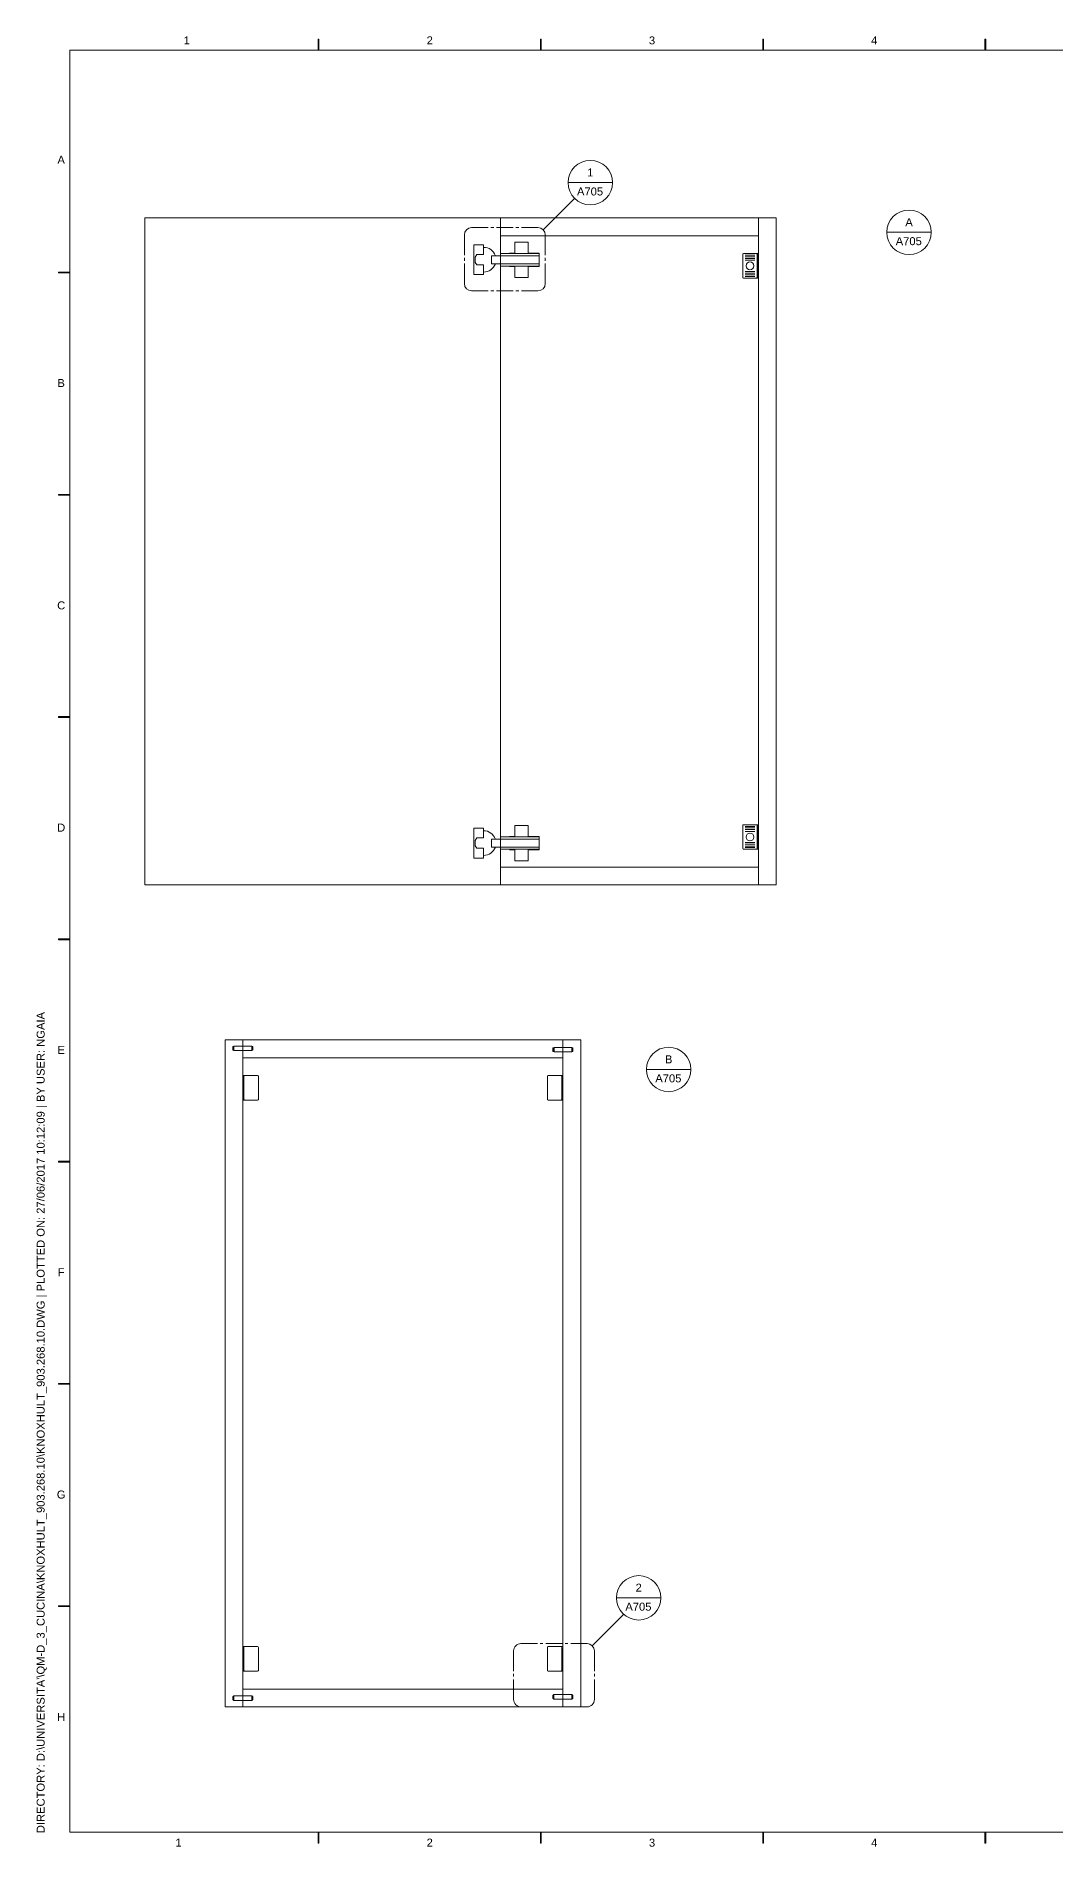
# Model space of a CAD drawing. Header units: centimetres. Extents: x -9.9 to 12.1, y -14.8 to 2.1.
# Drawn here: x 9.213 to 10.36, y -13.124 to -11.088 of the extents above; entities that cross this region are included whole.
import ezdxf

# ---------------------------------------------------------------- set-up
doc = ezdxf.new("R2010")
doc.units = ezdxf.units.CM
doc.header["$MEASUREMENT"] = 0
for name, color, linetype, lineweight in [('PDF _Geometria_Num_Penna__7', 7, 'Continuous', 18), ('PDF _Riempimenti solidi_Num_Penna__7', 7, 'Continuous', 18), ('PDF _Testo_Num_Penna__7', 7, 'Continuous', 18)]:
    doc.layers.add(name, color=color, linetype=linetype, lineweight=lineweight)
doc.styles.add('GENERATED_STYLE_1', font='Arial.ttf')

msp = doc.modelspace()

# ---------------------------------------------------------------- hatches: boundary and pattern name
at = {"layer": 'PDF _Riempimenti solidi_Num_Penna__7', "linetype": 'Continuous', "lineweight": 18}
for points in [[(9.5299, -11.0908), (9.5308, -11.1033), (9.5308, -11.0908)], [(9.5299, -11.1033), (9.5308, -11.1033), (9.5299, -11.0908)], [(9.7799, -11.0908), (9.7808, -11.1033), (9.7808, -11.0908)], [(9.7799, -11.1033), (9.7808, -11.1033), (9.7799, -11.0908)], [(10.0299, -11.0908), (10.0308, -11.1033), (10.0308, -11.0908)], [(10.0299, -11.1033), (10.0308, -11.1033), (10.0299, -11.0908)], [(10.2799, -11.0908), (10.2808, -11.1033), (10.2808, -11.0908)], [(10.2799, -11.1033), (10.2808, -11.1033), (10.2799, -11.0908)], [(9.2378, -11.3529), (9.2378, -11.3538), (9.2504, -11.3529)], [(9.2378, -11.3538), (9.2504, -11.3538), (9.2504, -11.3529)], [(9.2378, -11.3529), (9.2378, -11.3538), (9.2504, -11.3529)], [(9.2378, -11.3538), (9.2504, -11.3538), (9.2504, -11.3529)], [(9.2378, -11.6029), (9.2378, -11.6038), (9.2504, -11.6029)], [(9.2378, -11.6038), (9.2504, -11.6038), (9.2504, -11.6029)], [(9.2378, -11.8529), (9.2378, -11.8538), (9.2504, -11.8529)], [(9.2378, -11.8538), (9.2504, -11.8538), (9.2504, -11.8529)], [(9.2378, -12.1029), (9.2378, -12.1038), (9.2504, -12.1029)], [(9.2378, -12.1038), (9.2504, -12.1038), (9.2504, -12.1029)], [(9.2378, -12.3529), (9.2378, -12.3538), (9.2504, -12.3529)], [(9.2378, -12.3538), (9.2504, -12.3538), (9.2504, -12.3529)], [(9.2378, -12.6029), (9.2378, -12.6038), (9.2504, -12.6029)], [(9.2378, -12.6038), (9.2504, -12.6038), (9.2504, -12.6029)], [(9.2378, -12.8529), (9.2378, -12.8538), (9.2504, -12.8529)], [(9.2378, -12.8538), (9.2504, -12.8538), (9.2504, -12.8529)], [(9.5299, -13.1074), (9.5308, -13.1199), (9.5308, -13.1074)], [(9.5299, -13.1199), (9.5308, -13.1199), (9.5299, -13.1074)], [(9.7799, -13.1074), (9.7808, -13.1199), (9.7808, -13.1074)], [(9.7799, -13.1199), (9.7808, -13.1199), (9.7799, -13.1074)], [(10.0299, -13.1074), (10.0308, -13.1199), (10.0308, -13.1074)], [(10.0299, -13.1199), (10.0308, -13.1199), (10.0299, -13.1074)], [(10.2799, -13.1074), (10.2808, -13.1199), (10.2808, -13.1074)], [(10.2799, -13.1199), (10.2808, -13.1199), (10.2799, -13.1074)]]:
    msp.add_hatch(color=7, dxfattribs=at).paths.add_polyline_path(points)

# ---------------------------------------------------------------- linework, layer by layer
at = {"layer": 'PDF _Geometria_Num_Penna__7', "color": 7, "linetype": 'Continuous', "lineweight": 18, "flags": 128}
for points in [[(9.5308, -11.0908), (9.5299, -11.0908), (9.5308, -11.1033)], [(9.5299, -11.0908), (9.5308, -11.1033), (9.5299, -11.1033)], [(9.7808, -11.0908), (9.7799, -11.0908), (9.7808, -11.1033)], [(9.7799, -11.0908), (9.7808, -11.1033), (9.7799, -11.1033)], [(10.0308, -11.0908), (10.0299, -11.0908), (10.0308, -11.1033)], [(10.0299, -11.0908), (10.0308, -11.1033), (10.0299, -11.1033)], [(10.2808, -11.0908), (10.2799, -11.0908), (10.2808, -11.1033)], [(10.2799, -11.0908), (10.2808, -11.1033), (10.2799, -11.1033)], [(9.2504, -13.1074), (12.0304, -13.1074), (12.0304, -11.1033), (9.2504, -11.1033)], [(9.735, -12.0422), (10.045, -12.0422), (10.045, -11.2921), (9.735, -11.2921)], [(9.2504, -11.3538), (9.2504, -11.3529), (9.2378, -11.3538)], [(9.2504, -11.3529), (9.2378, -11.3538), (9.2378, -11.3529)], [(9.2504, -11.3538), (9.2504, -11.3529), (9.2378, -11.3538)], [(9.2504, -11.3529), (9.2378, -11.3538), (9.2378, -11.3529)], [(9.2504, -11.6038), (9.2504, -11.6029), (9.2378, -11.6038)], [(9.2504, -11.6029), (9.2378, -11.6038), (9.2378, -11.6029)], [(9.2504, -11.8538), (9.2504, -11.8529), (9.2378, -11.8538)], [(9.2504, -11.8529), (9.2378, -11.8538), (9.2378, -11.8529)], [(9.7066, -11.9952), (9.7066, -11.9922), (9.7085, -11.9893), (9.716, -11.9893), (9.716, -11.9784), (9.7048, -11.9784), (9.7048, -12.0119), (9.716, -12.0119), (9.716, -12.0009), (9.7085, -12.0009), (9.7066, -11.9981)], [(9.2504, -12.1038), (9.2504, -12.1029), (9.2378, -12.1038)], [(9.2504, -12.1029), (9.2378, -12.1038), (9.2378, -12.1029)], [(9.4251, -12.2165), (9.8252, -12.2165), (9.8252, -12.9665), (9.4251, -12.9665)], [(9.2504, -12.3538), (9.2504, -12.3529), (9.2378, -12.3538)], [(9.2504, -12.3529), (9.2378, -12.3538), (9.2378, -12.3529)], [(9.2504, -12.6038), (9.2504, -12.6029), (9.2378, -12.6038)], [(9.2504, -12.6029), (9.2378, -12.6038), (9.2378, -12.6029)], [(9.2504, -12.8538), (9.2504, -12.8529), (9.2378, -12.8538)], [(9.2504, -12.8529), (9.2378, -12.8538), (9.2378, -12.8529)], [(9.5308, -13.1074), (9.5299, -13.1074), (9.5308, -13.1199)], [(9.5299, -13.1074), (9.5308, -13.1199), (9.5299, -13.1199)], [(9.7808, -13.1074), (9.7799, -13.1074), (9.7808, -13.1199)], [(9.7799, -13.1074), (9.7808, -13.1199), (9.7799, -13.1199)], [(10.0308, -13.1074), (10.0299, -13.1074), (10.0308, -13.1199)], [(10.0299, -13.1074), (10.0308, -13.1199), (10.0299, -13.1199)], [(10.2808, -13.1074), (10.2799, -13.1074), (10.2808, -13.1199)], [(10.2799, -13.1074), (10.2808, -13.1199), (10.2799, -13.1199)]]:
    msp.add_lwpolyline(points, close=True, dxfattribs=at)
for points in [[(9.8609, -11.2523), (9.8109, -11.2523)], [(9.7829, -11.3054), (9.8183, -11.27)], [(9.735, -11.2921), (9.3349, -11.2921), (9.3349, -12.0422), (9.735, -12.0422), (9.735, -12.0021)], [(10.025, -11.2921), (10.025, -12.0422)], [(9.7273, -11.3029), (9.7242, -11.3029)], [(9.7492, -11.3029), (9.7304, -11.3029)], [(10.025, -11.3321), (10.025, -11.3121), (9.735, -11.3121)], [(9.745, -11.3321), (9.745, -11.3316), (9.7509, -11.3316), (9.7509, -11.3191), (9.766, -11.3191), (9.766, -11.3316), (9.7785, -11.3316), (9.7785, -11.3466), (9.766, -11.3466), (9.766, -11.3591), (9.7509, -11.3591), (9.7509, -11.3466), (9.745, -11.3466), (9.745, -11.3461)], [(9.7554, -11.3029), (9.7523, -11.3029)], [(10.2195, -11.3082), (10.1695, -11.3082)], [(9.6943, -11.337), (9.6943, -11.3401)], [(9.7048, -11.3223), (9.7048, -11.3558), (9.716, -11.3558), (9.716, -11.3448), (9.7085, -11.3448), (9.7066, -11.342), (9.7066, -11.3391), (9.7066, -11.3361)], [(9.7066, -11.3361), (9.7085, -11.3333), (9.716, -11.3333), (9.716, -11.3223), (9.7048, -11.3223)], [(9.7785, -11.3436), (9.735, -11.3436), (9.725, -11.3436), (9.725, -11.3346), (9.735, -11.3346), (9.7785, -11.3346)], [(9.735, -11.3321), (9.7785, -11.3321)], [(9.7785, -11.3461), (9.735, -11.3461), (9.735, -11.3321)], [(9.7853, -11.3401), (9.7853, -11.337)], [(10.0101, -11.3339), (10.021, -11.3339)], [(10.0101, -11.3358), (10.021, -11.3358)], [(10.0101, -11.3377), (10.021, -11.3377)], [(10.0101, -11.3396), (10.021, -11.3396)], [(10.0246, -11.3598), (10.025, -11.3598), (10.025, -11.3321), (10.0246, -11.3321)], [(10.0101, -11.3523), (10.021, -11.3523)], [(10.0101, -11.3542), (10.021, -11.3542)], [(10.0101, -11.3561), (10.021, -11.3561)], [(10.0101, -11.358), (10.021, -11.358)], [(9.7242, -11.3741), (9.7273, -11.3741)], [(9.7304, -11.3741), (9.7492, -11.3741)], [(9.7523, -11.3741), (9.7554, -11.3741)], [(9.7785, -11.9997), (9.735, -11.9997), (9.725, -11.9997), (9.725, -11.9907), (9.735, -11.9907), (9.7785, -11.9907)], [(9.7785, -12.0021), (9.735, -12.0021), (9.735, -11.9881), (9.7785, -11.9881)], [(9.745, -11.9876), (9.7509, -11.9876), (9.7509, -11.9752), (9.766, -11.9752), (9.766, -11.9876), (9.7785, -11.9876), (9.7785, -12.0026), (9.766, -12.0026), (9.766, -12.0152), (9.7509, -12.0152), (9.7509, -12.0026), (9.745, -12.0026)], [(10.0101, -11.9763), (10.021, -11.9763)], [(10.0101, -11.9781), (10.021, -11.9781)], [(10.0101, -11.98), (10.021, -11.98)], [(10.0101, -11.9819), (10.021, -11.9819)], [(10.0246, -12.0021), (10.025, -12.0021), (10.025, -11.9744), (10.0246, -11.9744)], [(10.025, -12.0021), (10.025, -12.0222), (9.735, -12.0222)], [(10.0101, -11.9946), (10.021, -11.9946)], [(10.0101, -11.9965), (10.021, -11.9965)], [(10.0101, -11.9984), (10.021, -11.9984)], [(10.0101, -12.0002), (10.021, -12.0002)], [(9.4451, -12.9665), (9.4451, -12.2165)], [(9.8052, -12.2165), (9.8052, -12.9665)], [(9.4342, -12.2239), (9.4338, -12.2239), (9.4338, -12.228), (9.4342, -12.228)], [(9.4351, -12.2235), (9.4342, -12.2239), (9.4342, -12.228), (9.4351, -12.2284)], [(9.4551, -12.2284), (9.456, -12.228), (9.456, -12.2239), (9.4551, -12.2235), (9.4351, -12.2235), (9.4351, -12.2284), (9.4551, -12.2284), (9.4551, -12.2235)], [(9.4451, -12.2565), (9.4451, -12.2365), (9.8052, -12.2365), (9.8052, -12.2565)], [(9.456, -12.2239), (9.4563, -12.2239), (9.4563, -12.228), (9.456, -12.228)], [(9.7943, -12.2255), (9.794, -12.2255), (9.794, -12.2295), (9.7943, -12.2295)], [(9.7952, -12.225), (9.7943, -12.2255), (9.7943, -12.2295), (9.7952, -12.23)], [(9.8152, -12.23), (9.8161, -12.2295), (9.8161, -12.2255), (9.8152, -12.225), (9.7952, -12.225), (9.7952, -12.23), (9.8152, -12.23), (9.8152, -12.225)], [(9.8161, -12.2255), (9.8165, -12.2255), (9.8165, -12.2295), (9.8161, -12.2295)], [(9.4454, -12.2843), (9.4451, -12.2843), (9.4451, -12.2565), (9.4454, -12.2565)], [(9.4617, -12.2565), (9.4473, -12.2565), (9.4454, -12.2565), (9.4454, -12.2843), (9.4473, -12.2843), (9.4617, -12.2843)], [(9.8049, -12.2565), (9.8052, -12.2565), (9.8052, -12.2843), (9.8049, -12.2843)], [(9.9491, -12.2498), (9.8991, -12.2498)], [(9.9154, -12.8439), (9.8653, -12.8439)], [(9.8382, -12.8978), (9.8736, -12.8624)], [(9.4454, -12.9265), (9.4451, -12.9265), (9.4451, -12.8988), (9.4454, -12.8988)], [(9.7826, -12.8954), (9.7795, -12.8954)], [(9.8045, -12.8954), (9.7858, -12.8954)], [(9.8049, -12.8988), (9.8052, -12.8988), (9.8052, -12.9265), (9.8049, -12.9265)], [(9.8107, -12.8954), (9.8076, -12.8954)], [(9.8052, -12.9265), (9.8052, -12.9465), (9.4451, -12.9465), (9.4451, -12.9265)], [(9.7497, -12.9294), (9.7497, -12.9325)], [(9.8406, -12.9325), (9.8406, -12.9294)], [(9.4342, -12.9547), (9.4338, -12.9547), (9.4338, -12.9587), (9.4342, -12.9587)], [(9.4351, -12.9542), (9.4342, -12.9547), (9.4342, -12.9587), (9.4351, -12.9592)], [(9.4551, -12.9592), (9.456, -12.9587), (9.456, -12.9547), (9.4551, -12.9542), (9.4351, -12.9542), (9.4351, -12.9592), (9.4551, -12.9592), (9.4551, -12.9542)], [(9.456, -12.9547), (9.4563, -12.9547), (9.4563, -12.9587), (9.456, -12.9587)], [(9.7795, -12.9665), (9.7826, -12.9665)], [(9.7858, -12.9665), (9.8045, -12.9665)], [(9.7942, -12.9533), (9.7939, -12.9533), (9.7939, -12.9573), (9.7942, -12.9573)], [(9.7951, -12.9528), (9.7942, -12.9533), (9.7942, -12.9573), (9.7951, -12.9578)], [(9.8151, -12.9578), (9.816, -12.9573), (9.816, -12.9533), (9.8151, -12.9528), (9.7951, -12.9528), (9.7951, -12.9578), (9.8151, -12.9578), (9.8151, -12.9528)], [(9.8076, -12.9665), (9.8107, -12.9665)], [(9.816, -12.9533), (9.8163, -12.9533), (9.8163, -12.9573), (9.816, -12.9573)]]:
    msp.add_lwpolyline(points, dxfattribs=at)
for points in [[(9.721, -11.3029), (9.7025, -11.3029, 0.410555), (9.6943, -11.3111), (9.6943, -11.3338)], [(9.7853, -11.3338), (9.7853, -11.3111, 0.410555), (9.7771, -11.3029), (9.7586, -11.3029)], [(10.0228, -11.332, -0.386374), (10.0237, -11.333), (10.0237, -11.3589, -0.387055), (10.0228, -11.3598)], [(9.6943, -11.3432), (9.6943, -11.3659, 0.410555), (9.7025, -11.3741), (9.721, -11.3741)], [(9.7586, -11.3741), (9.7771, -11.3741, 0.410555), (9.7853, -11.3659), (9.7853, -11.3432)], [(10.0074, -12.0012), (10.0074, -11.9754, -0.387055), (10.0083, -11.9744), (10.0228, -11.9744), (10.0246, -11.9744), (10.0246, -12.0021), (10.0228, -12.0021), (10.0083, -12.0021)], [(10.0228, -11.9744, -0.386374), (10.0237, -11.9754), (10.0237, -12.0012)], [(9.4473, -12.2564, 0.387055), (9.4464, -12.2574), (9.4464, -12.2833, 0.386374), (9.4473, -12.2842)], [(9.4618, -12.2842, 0.387055), (9.4626, -12.2833), (9.4626, -12.2574, 0.386374), (9.4618, -12.2564)], [(9.803, -12.2842, 0.387055), (9.8039, -12.2833), (9.8039, -12.2574, 0.386374), (9.803, -12.2564)], [(9.4473, -12.8987, 0.387055), (9.4464, -12.8997), (9.4464, -12.9255, 0.386374), (9.4473, -12.9265)], [(9.7764, -12.8954), (9.7578, -12.8954, 0.414275), (9.7497, -12.9036), (9.7497, -12.9263)], [(9.803, -12.9265, 0.387055), (9.8039, -12.9255), (9.8039, -12.8997, 0.386374), (9.803, -12.8987)], [(9.8406, -12.9263), (9.8406, -12.9036, 0.410555), (9.8324, -12.8954), (9.8139, -12.8954)], [(9.7497, -12.9356), (9.7497, -12.9583, 0.420113), (9.7578, -12.9665), (9.7764, -12.9665)], [(9.8139, -12.9665), (9.8324, -12.9665, 0.416377), (9.8406, -12.9583), (9.8406, -12.9356)]]:
    msp.add_lwpolyline(points, format="xyb", dxfattribs=at)
for points in [[(10.0083, -11.3321), (10.0228, -11.3321), (10.0246, -11.3321), (10.0246, -11.3598), (10.0228, -11.3598), (10.0084, -11.3598, -0.386374), (10.0074, -11.3589), (10.0074, -11.333, -0.387055)], [(9.7886, -12.2843), (9.803, -12.2843), (9.8049, -12.2843), (9.8049, -12.2565), (9.803, -12.2565), (9.7886, -12.2564, 0.387055), (9.7877, -12.2574), (9.7877, -12.2833, 0.386374)], [(9.4617, -12.8988), (9.4473, -12.8988), (9.4454, -12.8988), (9.4454, -12.9265), (9.4473, -12.9265), (9.4618, -12.9265, 0.387055), (9.4626, -12.9255), (9.4626, -12.8997, 0.386374)], [(9.7877, -12.9255, 0.386374), (9.7886, -12.9265), (9.803, -12.9265), (9.8049, -12.9265), (9.8049, -12.8988), (9.803, -12.8988), (9.7886, -12.8987, 0.387055), (9.7877, -12.8997)]]:
    msp.add_lwpolyline(points, format="xyb", close=True, dxfattribs=at)
at = {"layer": 'PDF _Geometria_Num_Penna__7', "color": 7, "linetype": 'Continuous', "lineweight": 18}
for centre, radius in [((9.836, -11.2523), 0.025), ((10.1945, -11.3082), 0.025), ((10.0156, -11.3459), 0.00437), ((10.0156, -11.9883), 0.00437), ((9.9241, -12.2497), 0.025), ((9.8904, -12.8439), 0.025)]:
    msp.add_circle(centre, radius, dxfattribs=at)
for centre, radius, start, end in [((9.716, -11.339), 0.0139, 18.8405, 89.9987), ((9.716, -11.339), 0.0139, 269.9964, 341.1644), ((9.716, -11.9951), 0.0139, 18.8405, 89.9987), ((9.716, -11.9951), 0.0139, 269.9964, 341.1644), ((10.0085, -12.0011), 0.00098, 180.4719, 264.9729), ((10.0227, -12.0011), 0.000979, 274.9593, 359.596)]:
    msp.add_arc(centre, radius, start, end, dxfattribs=at)

# ---------------------------------------------------------------- texts
at = {"layer": 'PDF _Testo_Num_Penna__7', "color": 7, "linetype": 'Continuous', "lineweight": 18, "char_height": 0.009, "attachment_point": 7, "style": 'GENERATED_STYLE_1'}
for s, insert in [('\\A1;1', (9.3786, -11.0968)), ('\\A1;2', (9.6519, -11.0968)), ('\\A1;3', (9.9019, -11.097)), ('\\A1;4', (10.1519, -11.0968)), ('\\A1;A', (9.2366, -11.2311)), ('\\A1;1', (9.8324, -11.2454)), ('\\A1;A705', (9.821, -11.2669)), ('\\A1;A', (10.1903, -11.3013)), ('\\A1;A705', (10.1795, -11.3228)), ('\\A1;B', (9.2366, -11.4822)), ('\\A1;C', (9.2363, -11.7324)), ('\\A1;D', (9.2363, -11.9822)), ('\\A1;E', (9.2366, -12.2322)), ('\\A1;B', (9.9199, -12.2428)), ('\\A1;A705', (9.9091, -12.2643)), ('\\A1;F', (9.2369, -12.4822)), ('\\A1;G', (9.2359, -12.7324)), ('\\A1;2', (9.8869, -12.837)), ('\\A1;A705', (9.8754, -12.8585)), ('\\A1;H', (9.2362, -12.9823)), ('\\A1;1', (9.3693, -13.1237)), ('\\A1;2', (9.6519, -13.1237)), ('\\A1;3', (9.9019, -13.1239)), ('\\A1;4', (10.1519, -13.1237))]:
    msp.add_mtext(s, dxfattribs=dict(at, insert=insert))
at = {"layer": 'PDF _Testo_Num_Penna__7', "color": 7, "linetype": 'Continuous', "lineweight": 18, "insert": (9.225, -13.1086), "char_height": 0.0090004, "attachment_point": 7, "rotation": 90, "style": 'GENERATED_STYLE_1'}
msp.add_mtext("\\A1;DIRECTORY: D:\\\\UNIVERSITA'\\\\QM-D_3_CUCINA\\\\KNOXHULT_903.268.10\\\\KNOXHULT_903.268.10.DWG | PLOTTED ON: 27/06/2017 10:12:09 | BY USER: NGAIA", dxfattribs=at)

doc.saveas('drawing.dxf')
